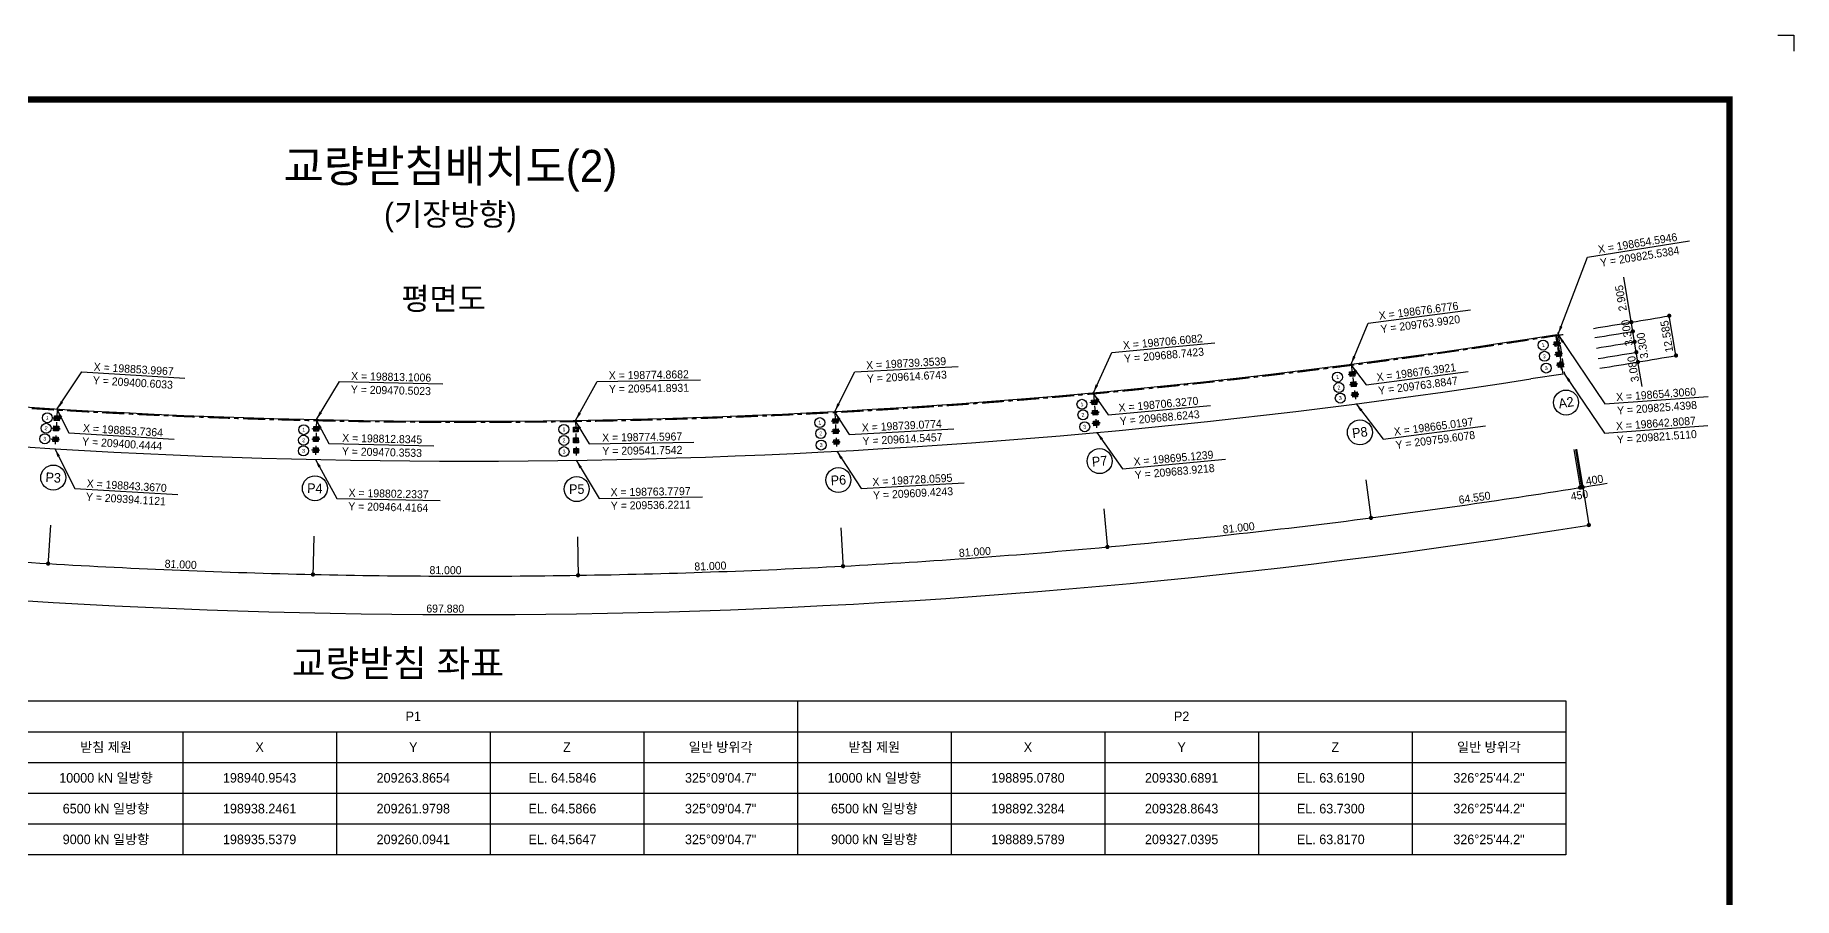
# Model space of a CAD drawing. Header units: feet. Extents: x 0 to 869311, y 0 to 616339.
# Drawn here: x 319977 to 869311, y 347079 to 616339 of the extents above; entities that cross this region are included whole.
import ezdxf
from ezdxf.enums import TextEntityAlignment as Align

# ---------------------------------------------------------------- set-up
doc = ezdxf.new("R2010")
doc.units = ezdxf.units.FT
doc.header["$LTSCALE"] = 5500
doc.header["$MEASUREMENT"] = 0
doc.linetypes.add('A-CENTR01', pattern=[2, 1.25, -0.25, 0.25, -0.25])
doc.linetypes.add('A-DASHD01', pattern=[0.75, 0.5, -0.25])
for name, color, linetype in [('CS-CNTL', 1, 'A-CENTR01'), ('CS-CONC', 4, 'CONTINUOUS'), ('CS-CONC-MAJR', 4, 'CONTINUOUS'), ('CS-DIML', 1, 'CONTINUOUS'), ('CS-DIMT', 3, 'CONTINUOUS'), ('CS-LEAL', 1, 'CONTINUOUS'), ('CS-SYMB', 3, 'CONTINUOUS'), ('CS-TABL-LIN1', 4, 'CONTINUOUS'), ('CS-TABL-LIN2', 1, 'CONTINUOUS'), ('CS-TABL-TEX2', 3, 'CONTINUOUS'), ('CX-BORD', 7, 'CONTINUOUS'), ('CX-BORD-LIN1', 4, 'CONTINUOUS'), ('CX-BORD-LIN2', 3, 'CONTINUOUS'), ('CX-BORD-TEX2', 7, 'CONTINUOUS'), ('CX-BORD-TEX3', 6, 'CONTINUOUS'), ('CX-MISC', 2, 'CONTINUOUS'), ('CZ-TEX1', 6, 'CONTINUOUS')]:
    doc.layers.add(name, color=color, linetype=linetype)
doc.styles.add('A_STANDARD', font='')
doc.styles.add('TB_TEXT', font='')
doc.styles.add('TB_WBTXT', font='')
doc.styles.add('TB_WMTXT', font='')
doc.styles.get('A_STANDARD').set_extended_font_data('Dotum')
doc.styles.get('TB_TEXT').set_extended_font_data('Dotum')
doc.styles.get('TB_WBTXT').set_extended_font_data('Dotum')
doc.styles.get('TB_WMTXT').set_extended_font_data('Dotum')

# ---------------------------------------------------------------- blocks, each defined once
blk = doc.blocks.new('CXBLKA1-KHC_C3')
at = {"layer": 'CX-BORD-LIN1', "const_width": 6.56}
blk.add_lwpolyline([(2693.6, 65.6), (82, 65.6), (82, 1883.2), (2693.6, 1883.2)], close=True, dxfattribs=at)
at = {"layer": 'CX-MISC'}
blk.add_line((2742.8, 1948.8), (2759.2, 1948.8), dxfattribs=at)
blk.add_lwpolyline([(2742.8, 1948.8), (2759.2, 1948.8), (2759.2, 1932.4)], dxfattribs=at)
at = {"layer": 'CX-BORD-LIN1', "style": 'TB_TEXT'}
for tag, height, p in [('TR_RDAT5', 11.5, (1123.7, 173.9)), ('TR_DGN5', 11.5, (1562.1, 173.9)), ('TR_CHK5', 11.5, (1693.3, 173.9)), ('TR_APP5', 11.5, (1824.5, 173.9)), ('TR_RNUM5', 9.84, (1017.4, 172.7)), ('TR_RNUM4', 9.84, (1017.4, 153)), ('TR_RDAT4', 11.5, (1123.7, 154.2)), ('TR_DGN4', 11.5, (1562.1, 154.2)), ('TR_CHK4', 11.5, (1693.3, 154.2)), ('TR_APP4', 11.5, (1824.5, 154.2)), ('TR_RNUM3', 9.84, (1017.4, 133.3)), ('TR_RDAT3', 11.5, (1123.7, 134.5)), ('TR_DGN3', 11.5, (1562.1, 134.5)), ('TR_CHK3', 11.5, (1693.3, 134.5)), ('TR_APP3', 11.5, (1824.5, 134.5)), ('TR_RNUM2', 9.84, (1017.4, 113.6)), ('TR_RDAT2', 11.5, (1123.7, 114.8)), ('TR_DGN2', 11.5, (1562.1, 114.8)), ('TR_CHK2', 11.5, (1693.3, 114.8)), ('TR_APP2', 11.5, (1824.5, 114.8)), ('TR_RNUM1', 9.84, (1017.4, 94)), ('TR_RDAT1', 11.5, (1123.7, 95.1)), ('TR_DGN1', 11.5, (1562.1, 95.1)), ('TR_CHK1', 11.5, (1693.3, 95.1)), ('TR_APP1', 11.5, (1824.5, 95.1))]:
    blk.add_attdef(tag, text='', height=height, dxfattribs=at).set_placement(p, align=Align.MIDDLE_CENTER)
for tag, p in [('TR_RCON5', (1205.1, 173.9)), ('TR_RCON4', (1205.1, 154.2)), ('TR_RCON3', (1205.1, 134.5)), ('TR_RCON2', (1205.1, 114.8)), ('TR_RCON1', (1205.1, 95.1))]:
    blk.add_attdef(tag, text='', height=11.5, dxfattribs=at).set_placement(p, align=Align.MIDDLE_LEFT)
at = {"layer": 'CX-BORD-LIN2', "style": 'TB_TEXT'}
blk.add_attdef('TD_VERSION', text='', height=9.84, rotation=90, dxfattribs=at).set_placement((2708.3, 223.1), align=Align.MIDDLE_CENTER)
at = {"layer": 'CX-BORD-TEX2', "style": 'TB_WMTXT'}
for tag, height, p in [('TB_CNAME', 16.4, (132.4, 1810.5)), ('TB_CSCOP', 13.1, (136.6, 1784.2))]:
    blk.add_attdef(tag, text='', height=height, dxfattribs=at).set_placement(p, align=Align.BOTTOM_LEFT)
at = {"layer": 'CX-BORD-TEX2', "style": 'TB_WBTXT'}
for tag, height, p in [('TB_MTITIL', 32.8, (1387.8, 1815.4)), ('TB_STITL', 23, (1387.8, 1766.2))]:
    blk.add_attdef(tag, text='', height=height, dxfattribs=at).set_placement(p, align=Align.MIDDLE_CENTER)
at = {"layer": 'CX-BORD-TEX3', "style": 'TB_TEXT'}
for tag, height, p in [('TD_LNDST', 14.8, (787.4, 169)), ('TD_DSECT', 14.8, (2068.6, 169)), ('TD_DDIST', 14.8, (2229.3, 169)), ('TD_DNAME_TOP', 14.8, (2559.1, 157.3)), ('TD_CSECT', 14.8, (2068.6, 139.4)), ('TD_CDIST', 14.8, (2229.3, 139.4)), ('TD_DNAME_MAIN', 14.8, (2559.1, 136.1)), ('TD_CCOMP', 14.8, (787.4, 110.2)), ('TD_HSCAL', 14.8, (2121.6, 110.7)), ('TD_VSCAL', 14.8, (2237.1, 110.7)), ('TD_DNAME_BOT', 9.84, (2559.1, 115.6)), ('TD_FIELD', 14.8, (672.6, 82.4)), ('TD_CSTEP', 14.8, (904.7, 82.4)), ('TD_DWGCODE', 14.8, (2171.9, 81.3)), ('TD_DWGNO', 14.8, (2559.1, 82))]:
    blk.add_attdef(tag, text='', height=height, dxfattribs=at).set_placement(p, align=Align.MIDDLE_CENTER)
for tag, height, width, p in [('TD_DCOMP', 14.8, 0.9, (787.4, 139.7)), ('TD_CNAME', 15.7, 0.78, (295.3, 90.5))]:
    blk.add_attdef(tag, text='', height=height, dxfattribs=dict(at, width=width)).set_placement(p, align=Align.MIDDLE_CENTER)

msp = doc.modelspace()

# ---------------------------------------------------------------- hatches: boundary and pattern name
at = {"layer": 'CS-SYMB'}
h = msp.add_hatch(color=3, dxfattribs=at)
h.dxf.hatch_style = 1
h.paths.add_polyline_path([(794127, 519821), (794762, 520109), (794820, 519743)])
h = msp.add_hatch(color=3, dxfattribs=at)
h.dxf.hatch_style = 1
h.paths.add_polyline_path([(794651, 516563), (795285, 516851), (795343, 516484)])
h = msp.add_hatch(color=3, dxfattribs=at)
h.dxf.hatch_style = 1
h.paths.add_polyline_path([(794801, 519864), (795883, 520035), (795863, 520159), (794781, 519988)])
h = msp.add_hatch(color=3, dxfattribs=at)
h.dxf.hatch_style = 1
h.paths.add_polyline_path([(795324, 516606), (796406, 516777), (796387, 516900), (795304, 516729)])
h = msp.add_hatch(color=3, dxfattribs=at)
h.dxf.hatch_style = 1
h.paths.add_polyline_path([(796537, 520201), (795844, 520280), (795902, 519914)])
h = msp.add_hatch(color=3, dxfattribs=at)
h.dxf.hatch_style = 1
h.paths.add_polyline_path([(797060, 516943), (796368, 517022), (796425, 516655)])
h = msp.add_hatch(color=3, dxfattribs=at)
h.dxf.hatch_style = 1
h.paths.add_polyline_path([(795174, 513304), (795808, 513592), (795866, 513226)])
h = msp.add_hatch(color=3, dxfattribs=at)
h.dxf.hatch_style = 1
h.paths.add_polyline_path([(795847, 513347), (796930, 513518), (796910, 513642), (795828, 513471)])
h = msp.add_hatch(color=3, dxfattribs=at)
h.dxf.hatch_style = 1
h.paths.add_polyline_path([(797583, 513685), (796891, 513763), (796949, 513397)])
h = msp.add_hatch(color=3, dxfattribs=at)
h.dxf.hatch_style = 1
h.paths.add_polyline_path([(730184, 510433), (730826, 510704), (730874, 510336)])
h = msp.add_hatch(color=3, dxfattribs=at)
h.dxf.hatch_style = 1
h.paths.add_polyline_path([(730601, 507214), (731242, 507485), (731291, 507117)])
h = msp.add_hatch(color=3, dxfattribs=at)
h.dxf.hatch_style = 1
h.paths.add_polyline_path([(730858, 510458), (731944, 510601), (731928, 510725), (730842, 510582)])
h = msp.add_hatch(color=3, dxfattribs=at)
h.dxf.hatch_style = 1
h.paths.add_polyline_path([(731275, 507239), (732361, 507382), (732345, 507506), (731258, 507363)])
h = msp.add_hatch(color=3, dxfattribs=at)
h.dxf.hatch_style = 1
h.paths.add_polyline_path([(732602, 510750), (731912, 510847), (731960, 510479)])
h = msp.add_hatch(color=3, dxfattribs=at)
h.dxf.hatch_style = 1
h.paths.add_polyline_path([(733019, 507531), (732329, 507628), (732377, 507260)])
h = msp.add_hatch(color=3, dxfattribs=at)
h.dxf.hatch_style = 1
h.paths.add_polyline_path([(649563, 501650), (650214, 501897), (650249, 501528)])
h = msp.add_hatch(color=3, dxfattribs=at)
h.dxf.hatch_style = 1
h.paths.add_polyline_path([(650237, 501650), (651328, 501751), (651317, 501876), (650226, 501774)])
h = msp.add_hatch(color=3, dxfattribs=at)
h.dxf.hatch_style = 1
h.paths.add_polyline_path([(651991, 501876), (651305, 501998), (651340, 501629)])
h = msp.add_hatch(color=3, dxfattribs=at)
h.dxf.hatch_style = 1
h.paths.add_polyline_path([(731020, 503977), (731662, 504248), (731710, 503881)])
h = msp.add_hatch(color=3, dxfattribs=at)
h.dxf.hatch_style = 1
h.paths.add_polyline_path([(731694, 504002), (732780, 504145), (732764, 504269), (731678, 504126)])
h = msp.add_hatch(color=3, dxfattribs=at)
h.dxf.hatch_style = 1
h.paths.add_polyline_path([(733438, 504294), (732748, 504391), (732796, 504023)])
h = msp.add_hatch(color=3, dxfattribs=at)
h.dxf.hatch_style = 1
h.paths.add_polyline_path([(325507, 496857), (326189, 497003), (326167, 496633)])
h = msp.add_hatch(color=3, dxfattribs=at)
h.dxf.hatch_style = 1
h.paths.add_polyline_path([(326174, 496756), (327268, 496692), (327276, 496817), (326182, 496881)])
h = msp.add_hatch(color=3, dxfattribs=at)
h.dxf.hatch_style = 1
h.paths.add_polyline_path([(327943, 496715), (327283, 496939), (327261, 496569)])
h = msp.add_hatch(color=3, dxfattribs=at)
h.dxf.hatch_style = 1
h.paths.add_polyline_path([(568673, 495862), (569334, 496084), (569354, 495714)])
h = msp.add_hatch(color=3, dxfattribs=at)
h.dxf.hatch_style = 1
h.paths.add_polyline_path([(569347, 495836), (570441, 495896), (570435, 496021), (569340, 495961)])
h = msp.add_hatch(color=3, dxfattribs=at)
h.dxf.hatch_style = 1
h.paths.add_polyline_path([(571109, 495995), (570428, 496143), (570448, 495773)])
h = msp.add_hatch(color=3, dxfattribs=at)
h.dxf.hatch_style = 1
h.paths.add_polyline_path([(649860, 498394), (650512, 498641), (650546, 498271)])
h = msp.add_hatch(color=3, dxfattribs=at)
h.dxf.hatch_style = 1
h.paths.add_polyline_path([(650159, 495119), (650811, 495366), (650845, 494997)])
h = msp.add_hatch(color=3, dxfattribs=at)
h.dxf.hatch_style = 1
h.paths.add_polyline_path([(650535, 498394), (651626, 498495), (651614, 498620), (650523, 498518)])
h = msp.add_hatch(color=3, dxfattribs=at)
h.dxf.hatch_style = 1
h.paths.add_polyline_path([(650834, 495119), (651925, 495221), (651913, 495346), (650822, 495244)])
h = msp.add_hatch(color=3, dxfattribs=at)
h.dxf.hatch_style = 1
h.paths.add_polyline_path([(652289, 498620), (651603, 498742), (651637, 498373)])
h = msp.add_hatch(color=3, dxfattribs=at)
h.dxf.hatch_style = 1
h.paths.add_polyline_path([(652588, 495345), (651902, 495468), (651936, 495099)])
h = msp.add_hatch(color=3, dxfattribs=at)
h.dxf.hatch_style = 1
h.paths.add_polyline_path([(325112, 490251), (325794, 490397), (325772, 490026)])
h = msp.add_hatch(color=3, dxfattribs=at)
h.dxf.hatch_style = 1
h.paths.add_polyline_path([(325316, 493652), (325997, 493798), (325975, 493428)])
h = msp.add_hatch(color=3, dxfattribs=at)
h.dxf.hatch_style = 1
h.paths.add_polyline_path([(325779, 490149), (326873, 490085), (326881, 490210), (325787, 490274)])
h = msp.add_hatch(color=3, dxfattribs=at)
h.dxf.hatch_style = 1
h.paths.add_polyline_path([(325982, 493551), (327076, 493487), (327084, 493612), (325990, 493676)])
h = msp.add_hatch(color=3, dxfattribs=at)
h.dxf.hatch_style = 1
h.paths.add_polyline_path([(327547, 490109), (326888, 490333), (326866, 489963)])
h = msp.add_hatch(color=3, dxfattribs=at)
h.dxf.hatch_style = 1
h.paths.add_polyline_path([(327751, 493510), (327091, 493734), (327069, 493364)])
h = msp.add_hatch(color=3, dxfattribs=at)
h.dxf.hatch_style = 1
h.paths.add_polyline_path([(406460, 490278), (407135, 490450), (407127, 490079)])
h = msp.add_hatch(color=3, dxfattribs=at)
h.dxf.hatch_style = 1
h.paths.add_polyline_path([(406530, 493483), (407206, 493654), (407198, 493283)])
h = msp.add_hatch(color=3, dxfattribs=at)
h.dxf.hatch_style = 1
h.paths.add_polyline_path([(407130, 490202), (408225, 490179), (408228, 490304), (407132, 490327)])
h = msp.add_hatch(color=3, dxfattribs=at)
h.dxf.hatch_style = 1
h.paths.add_polyline_path([(407200, 493406), (408296, 493383), (408299, 493508), (407203, 493531)])
h = msp.add_hatch(color=3, dxfattribs=at)
h.dxf.hatch_style = 1
h.paths.add_polyline_path([(408898, 490227), (408231, 490427), (408223, 490056)])
h = msp.add_hatch(color=3, dxfattribs=at)
h.dxf.hatch_style = 1
h.paths.add_polyline_path([(408969, 493432), (408301, 493631), (408293, 493260)])
h = msp.add_hatch(color=3, dxfattribs=at)
h.dxf.hatch_style = 1
h.paths.add_polyline_path([(568847, 492615), (569507, 492837), (569527, 492466)])
h = msp.add_hatch(color=3, dxfattribs=at)
h.dxf.hatch_style = 1
h.paths.add_polyline_path([(569023, 489313), (569684, 489535), (569704, 489164)])
h = msp.add_hatch(color=3, dxfattribs=at)
h.dxf.hatch_style = 1
h.paths.add_polyline_path([(569521, 492589), (570615, 492648), (570608, 492773), (569514, 492714)])
h = msp.add_hatch(color=3, dxfattribs=at)
h.dxf.hatch_style = 1
h.paths.add_polyline_path([(569697, 489287), (570791, 489346), (570785, 489471), (569690, 489412)])
h = msp.add_hatch(color=3, dxfattribs=at)
h.dxf.hatch_style = 1
h.paths.add_polyline_path([(571282, 492747), (570601, 492896), (570622, 492526)])
h = msp.add_hatch(color=3, dxfattribs=at)
h.dxf.hatch_style = 1
h.paths.add_polyline_path([(571459, 489445), (570778, 489594), (570798, 489224)])
h = msp.add_hatch(color=3, dxfattribs=at)
h.dxf.hatch_style = 1
h.paths.add_polyline_path([(406385, 486877), (407060, 487048), (407052, 486677)])
h = msp.add_hatch(color=3, dxfattribs=at)
h.dxf.hatch_style = 1
h.paths.add_polyline_path([(407055, 486800), (408150, 486777), (408153, 486902), (407057, 486925)])
h = msp.add_hatch(color=3, dxfattribs=at)
h.dxf.hatch_style = 1
h.paths.add_polyline_path([(408823, 486826), (408156, 487025), (408148, 486654)])

# ---------------------------------------------------------------- linework, layer by layer
at = {"layer": 'CS-CNTL', "linetype": 'A-DASHD01'}
for p, q in [((794871, 522879), (796867, 510454)), ((795628, 523528), (797707, 510581)), ((730999, 513630), (732599, 501278)), ((650505, 504745), (651638, 492341)), ((326897, 499669), (326154, 487236)), ((407813, 496360), (407539, 483908)), ((488797, 496104), (488992, 483650)), ((569732, 498900), (570397, 486463))]:
    msp.add_line(p, q, dxfattribs=at)
at = {"layer": 'CS-CNTL'}
msp.add_arc((455106, 2643980), 2148445, 263.14055, 279.171205, dxfattribs=at)
at = {"layer": 'CS-CONC'}
for q in [(795316, 522951), (787111, 509045)]:
    msp.add_line((797312, 510518), q, dxfattribs=at)
at = {"layer": 'CS-CONC-MAJR'}
for radius, end in [(2148140, 279.112533), (2160595, 278.83931)]:
    msp.add_arc((455106, 2643980), radius, 263.14055, end, dxfattribs=at)
at = {"layer": 'CS-DIML'}
for p, q in [((819030, 523885), (816211, 540836)), ((832496, 516477), (830384, 528752)), ((819572, 520629), (819030, 523885)), ((820113, 517374), (819572, 520629)), ((821891, 506686), (820113, 517374)), ((800629, 486983), (802625, 474542)), ((801074, 487055), (803069, 474614)), ((801475, 487119), (803473, 474678)), ((735669, 477576), (737287, 465081)), ((803378, 475271), (805376, 462830)), ((653812, 468540), (654958, 455993)), ((324727, 463379), (323975, 450801)), ((571672, 462597), (572344, 450015)), ((407013, 460014), (406736, 447417)), ((489367, 459753), (489564, 447155))]:
    msp.add_line(p, q, dxfattribs=at)
at = {"layer": 'CS-DIML', "const_width": 660}
for points in [[(818884, 526743, 1), (818224, 526758, 1)], [(830714, 528745, 1), (830054, 528759, 1)], [(819360, 523877, 1), (818700, 523892, 1)], [(819360, 523877, 1), (818700, 523892, 1)], [(819902, 520622, 1), (819242, 520637, 1)], [(819902, 520622, 1), (819242, 520637, 1)], [(820443, 517367, 1), (819783, 517381, 1)], [(820443, 517367, 1), (819783, 517381, 1)], [(832846, 516342, 1), (832187, 516356, 1)], [(820948, 514329, 1), (820288, 514343, 1)], [(802860, 475135, 1), (802200, 475135, 1)], [(803304, 475206, 1), (802644, 475206, 1)], [(803304, 475206, 1), (802644, 475206, 1)], [(803708, 475271, 1), (803048, 475271, 1)], [(737540, 465676, 1), (736880, 465676, 1)], [(737540, 465676, 1), (736880, 465676, 1)], [(805610, 463423, 1), (804950, 463423, 1)], [(655233, 456590, 1), (654573, 456590, 1)], [(655233, 456590, 1), (654573, 456590, 1)], [(324341, 451400, 1), (323681, 451400, 1)], [(324341, 451400, 1), (323681, 451400, 1)], [(572642, 450614, 1), (571982, 450614, 1)], [(572642, 450614, 1), (571982, 450614, 1)], [(407079, 448017, 1), (406419, 448017, 1)], [(407079, 448017, 1), (406419, 448017, 1)], [(489885, 447755, 1), (489225, 447755, 1)], [(489885, 447755, 1), (489225, 447755, 1)]]:
    msp.add_lwpolyline(points, format="xyb", close=True, dxfattribs=at)
at = {"layer": 'CS-DIML'}
for centre, radius, start, end in [((466108, 2645781), 2148140, 279.443223, 279.763245), ((466108, 2645781), 2148140, 279.123201, 279.443223), ((466108, 2645781), 2151045, 279.123201, 279.443223), ((466108, 2645781), 2154345, 279.123201, 279.443223), ((466108, 2645781), 2157645, 279.123201, 279.443223), ((466129, 2645652), 2160595, 279.123201, 279.443223), ((466129, 2645652), 2160595, 279.443223, 279.763245), ((455106, 2643980), 2196495, 277.379083, 279.325607), ((455106, 2643980), 2196495, 279.097866, 279.112534), ((455106, 2643980), 2196495, 279.112534, 279.123201), ((455106, 2643980), 2208495, 263.14055, 279.123201), ((455106, 2643980), 2196495, 275.218936, 277.379083), ((455106, 2643980), 2196495, 264.4182, 266.578347), ((455106, 2643980), 2196495, 273.058788, 275.218936), ((455106, 2643980), 2196495, 266.578347, 268.738494), ((455106, 2643980), 2196495, 270.898641, 273.058788), ((455106, 2643980), 2196495, 268.738494, 270.898641)]:
    msp.add_arc(centre, radius, start, end, dxfattribs=at)
at = {"layer": 'CS-LEAL'}
for p, q in [((804872, 547034), (836744, 552152)), ((795711, 523014), (804872, 547034)), ((736329, 526421), (768342, 530566)), ((730999, 513630), (736329, 526421)), ((795759, 522713), (810310, 501240)), ((650505, 504745), (656313, 517325)), ((656313, 517325), (688459, 520261)), ((326897, 499669), (334529, 511234)), ((334529, 511234), (366752, 509307)), ((569732, 498900), (576010, 511252)), ((576010, 511252), (608244, 512975)), ((731039, 513328), (735695, 507232)), ((735695, 507232), (767619, 511366)), ((407813, 496360), (415004, 508205)), ((415004, 508205), (447276, 507494)), ((488797, 496104), (495536, 508211)), ((495536, 508211), (527812, 508717)), ((797707, 510581), (810188, 492164)), ((650532, 504441), (655189, 497845)), ((655189, 497845), (687085, 500758)), ((732599, 501278), (741011, 490267)), ((810310, 501240), (842507, 503561)), ((326879, 499364), (330480, 492168)), ((407807, 496055), (411728, 488903)), ((488801, 495799), (492990, 488801)), ((569748, 498595), (574220, 491725)), ((741011, 490267), (773024, 494413)), ((810188, 492164), (842451, 494489)), ((330480, 492168), (363407, 490199)), ((492990, 488801), (525742, 489314)), ((574220, 491725), (606891, 493471)), ((651638, 492341), (659629, 481021)), ((326154, 487236), (332354, 474844)), ((407539, 483908), (414202, 471758)), ((411728, 488903), (444484, 488182)), ((488992, 483650), (496108, 471760)), ((570397, 486463), (577955, 474849)), ((659629, 481021), (691775, 483958)), ((332354, 474844), (364576, 472917)), ((577955, 474849), (610189, 476572)), ((414202, 471758), (446474, 471048)), ((496108, 471760), (528384, 472267))]:
    msp.add_line(p, q, dxfattribs=at)
for points in [[(795711, 523014), (797063, 525324), (795711, 523014), (796240, 525638)], [(795759, 522713), (796876, 520281), (795759, 522713), (797604, 520774)], [(730999, 513630), (732421, 515898), (730999, 513630), (731609, 516236)], [(731039, 513328), (732292, 510963), (731039, 513328), (732991, 511497)], [(650505, 504745), (652011, 506957), (650505, 504745), (651212, 507326)], [(797707, 510581), (798824, 508149), (797707, 510581), (799552, 508643)], [(326897, 499669), (328719, 501630), (326897, 499669), (327984, 502115)], [(569732, 498900), (571320, 501054), (569732, 498900), (570536, 501453)], [(650532, 504441), (651695, 502031), (650532, 504441), (652414, 502538)], [(732599, 501278), (733852, 498913), (732599, 501278), (734551, 499448)], [(326879, 499364), (327667, 496806), (326879, 499364), (328454, 497200)], [(407807, 496055), (408690, 493529), (407807, 496055), (409462, 493952)], [(407813, 496360), (409560, 498388), (407813, 496360), (408807, 498845)], [(488797, 496104), (490465, 498196), (488797, 496104), (489696, 498624)], [(488801, 495799), (489780, 493307), (488801, 495799), (490535, 493759)], [(569748, 498595), (570820, 496143), (569748, 498595), (571557, 496623)], [(651638, 492341), (652801, 489931), (651638, 492341), (653519, 490438)], [(326154, 487236), (326942, 484678), (326154, 487236), (327729, 485072)], [(407539, 483908), (408423, 481382), (407539, 483908), (409194, 481805)], [(488992, 483650), (489970, 481159), (488992, 483650), (490725, 481611)], [(570397, 486463), (571468, 484010), (570397, 486463), (572206, 484490)]]:
    msp.add_solid(points, dxfattribs=at)
at = {"layer": 'CS-SYMB', "color": 3, "linetype": 'Continuous'}
for p, q in [((794127, 519821), (794762, 520109)), ((794651, 516563), (795285, 516851)), ((794820, 519743), (794762, 520109)), ((795343, 516484), (795285, 516851)), ((795902, 519914), (795844, 520280)), ((796537, 520201), (795844, 520280)), ((796425, 516655), (796368, 517022)), ((797060, 516943), (796368, 517022)), ((795174, 513304), (795808, 513592)), ((795866, 513226), (795808, 513592)), ((796949, 513397), (796891, 513763)), ((797583, 513685), (796891, 513763)), ((730184, 510433), (730826, 510704)), ((730601, 507214), (731242, 507485)), ((730874, 510336), (730826, 510704)), ((731291, 507117), (731242, 507485)), ((731960, 510479), (731912, 510847)), ((732602, 510750), (731912, 510847)), ((732377, 507260), (732329, 507628)), ((733019, 507531), (732329, 507628)), ((649563, 501650), (650214, 501897)), ((650249, 501528), (650214, 501897)), ((651340, 501629), (651305, 501998)), ((651991, 501876), (651305, 501998)), ((731020, 503977), (731662, 504248)), ((731710, 503881), (731662, 504248)), ((732796, 504023), (732748, 504391)), ((733438, 504294), (732748, 504391)), ((325507, 496857), (326189, 497003)), ((326167, 496633), (326189, 497003)), ((327261, 496569), (327283, 496939)), ((327943, 496715), (327283, 496939)), ((568673, 495862), (569334, 496084)), ((569354, 495714), (569334, 496084)), ((570448, 495773), (570428, 496143)), ((571109, 495995), (570428, 496143)), ((649860, 498394), (650512, 498641)), ((650159, 495119), (650811, 495366)), ((650546, 498271), (650512, 498641)), ((650845, 494997), (650811, 495366)), ((651637, 498373), (651603, 498742)), ((652289, 498620), (651603, 498742)), ((651936, 495099), (651902, 495468)), ((652588, 495345), (651902, 495468)), ((325112, 490251), (325794, 490397)), ((325316, 493652), (325997, 493798)), ((325772, 490026), (325794, 490397)), ((325975, 493428), (325997, 493798)), ((326866, 489963), (326888, 490333)), ((327547, 490109), (326888, 490333)), ((327069, 493364), (327091, 493734)), ((327751, 493510), (327091, 493734)), ((406460, 490278), (407135, 490450)), ((406530, 493483), (407206, 493654)), ((407127, 490079), (407135, 490450)), ((407198, 493283), (407206, 493654)), ((408223, 490056), (408231, 490427)), ((408898, 490227), (408231, 490427)), ((408293, 493260), (408301, 493631)), ((408969, 493432), (408301, 493631)), ((568847, 492615), (569507, 492837)), ((569023, 489313), (569684, 489535)), ((569527, 492466), (569507, 492837)), ((569704, 489164), (569684, 489535)), ((570622, 492526), (570601, 492896)), ((571282, 492747), (570601, 492896)), ((570798, 489224), (570778, 489594)), ((571459, 489445), (570778, 489594)), ((406385, 486877), (407060, 487048)), ((407052, 486677), (407060, 487048)), ((408148, 486654), (408156, 487025)), ((408823, 486826), (408156, 487025))]:
    msp.add_line(p, q, dxfattribs=at)
at = {"layer": 'CS-SYMB', "color": 3}
for p, q in [((794820, 519743), (794127, 519821)), ((795343, 516484), (794651, 516563)), ((795902, 519914), (796537, 520201)), ((796425, 516655), (797060, 516943)), ((795866, 513226), (795174, 513304)), ((796949, 513397), (797583, 513685)), ((730874, 510336), (730184, 510433)), ((731291, 507117), (730601, 507214)), ((731960, 510479), (732602, 510750)), ((732377, 507260), (733019, 507531)), ((650249, 501528), (649563, 501650)), ((651340, 501629), (651991, 501876)), ((731710, 503881), (731020, 503977)), ((732796, 504023), (733438, 504294)), ((326167, 496633), (325507, 496857)), ((327261, 496569), (327943, 496715)), ((569354, 495714), (568673, 495862)), ((570448, 495773), (571109, 495995)), ((650546, 498271), (649860, 498394)), ((650845, 494997), (650159, 495119)), ((651637, 498373), (652289, 498620)), ((651936, 495099), (652588, 495345)), ((325772, 490026), (325112, 490251)), ((325975, 493428), (325316, 493652)), ((326866, 489963), (327547, 490109)), ((327069, 493364), (327751, 493510)), ((407127, 490079), (406460, 490278)), ((407198, 493283), (406530, 493483)), ((408223, 490056), (408898, 490227)), ((408293, 493260), (408969, 493432)), ((569527, 492466), (568847, 492615)), ((569704, 489164), (569023, 489313)), ((570622, 492526), (571282, 492747)), ((570798, 489224), (571459, 489445)), ((407052, 486677), (406385, 486877)), ((408148, 486654), (408823, 486826))]:
    msp.add_line(p, q, dxfattribs=at)
at = {"layer": 'CS-SYMB', "color": 3, "linetype": 'Continuous'}
for points in [[(794482, 520629), (795950, 520861), (796182, 519393), (794714, 519162)], [(794801, 519864), (795883, 520035), (795863, 520159), (794781, 519988)], [(795006, 517371), (796473, 517603), (796705, 516135), (795237, 515903)], [(795324, 516606), (796406, 516777), (796387, 516900), (795304, 516729)], [(730560, 511231), (732033, 511425), (732226, 509952), (730753, 509758)], [(795529, 514113), (796996, 514344), (797228, 512877), (795761, 512645)], [(795847, 513347), (796930, 513518), (796910, 513642), (795828, 513471)], [(730858, 510458), (731944, 510601), (731928, 510725), (730842, 510582)], [(730977, 508012), (732450, 508206), (732643, 506732), (731170, 506539)], [(731275, 507239), (732361, 507382), (732345, 507506), (731258, 507363)], [(649968, 502434), (651448, 502571), (651585, 501092), (650106, 500954)], [(650237, 501650), (651328, 501751), (651317, 501876), (650226, 501774)], [(731396, 504776), (732869, 504969), (733062, 503496), (731589, 503302)], [(731694, 504002), (732780, 504145), (732764, 504269), (731678, 504126)], [(326027, 497571), (327510, 497485), (327423, 496001), (325940, 496088)], [(326174, 496756), (327268, 496692), (327276, 496817), (326182, 496881)], [(569109, 496630), (570592, 496710), (570673, 495227), (569189, 495146)], [(569347, 495836), (570441, 495896), (570435, 496021), (569340, 495961)], [(650266, 499178), (651745, 499315), (651883, 497836), (650404, 497698)], [(650535, 498394), (651626, 498495), (651614, 498620), (650523, 498518)], [(650565, 495903), (652044, 496041), (652182, 494562), (650703, 494424)], [(650834, 495119), (651925, 495221), (651913, 495346), (650822, 495244)], [(325632, 490965), (327115, 490878), (327028, 489395), (325545, 489481)], [(325835, 494366), (327318, 494280), (327231, 492796), (325748, 492883)], [(325779, 490149), (326873, 490085), (326881, 490210), (325787, 490274)], [(325982, 493551), (327076, 493487), (327084, 493612), (325990, 493676)], [(406952, 491011), (408437, 490980), (408406, 489495), (406921, 489526)], [(407022, 494215), (408508, 494184), (408477, 492699), (406991, 492730)], [(407130, 490202), (408225, 490179), (408228, 490304), (407132, 490327)], [(407200, 493406), (408296, 493383), (408299, 493508), (407203, 493531)], [(488087, 493939), (489572, 493964), (489597, 492478), (488112, 492454)], [(488139, 490607), (489625, 490632), (489650, 489147), (488164, 489122)], [(569282, 493383), (570766, 493463), (570846, 491980), (569363, 491899)], [(569459, 490081), (570942, 490161), (571023, 488678), (569539, 488597)], [(569521, 492589), (570615, 492648), (570608, 492773), (569514, 492714)], [(569697, 489287), (570791, 489346), (570785, 489471), (569690, 489412)], [(406877, 487609), (408362, 487578), (408331, 486093), (406846, 486124)], [(407055, 486800), (408150, 486777), (408153, 486902), (407057, 486925)], [(488190, 487314), (489675, 487339), (489700, 485854), (488215, 485829)]]:
    msp.add_lwpolyline(points, close=True, dxfattribs=at)
at = {"layer": 'CS-SYMB'}
for centre, radius in [((790987, 519605), 1560), ((791428, 516113), 1560), ((726757, 509611), 1560), ((791964, 512450), 1560), ((727199, 506341), 1560), ((798175, 501680), 3900), ((646951, 501121), 1560), ((727641, 503071), 1560), ((323380, 493639), 1560), ((323774, 496916), 1560), ((403871, 493201), 1560), ((485129, 493308), 1560), ((565057, 495398), 1560), ((647269, 497836), 1560), ((647805, 494117), 1560), ((733755, 492353), 3900), ((322986, 490363), 1560), ((403817, 489901), 1560), ((485148, 489849), 1560), ((565353, 492003), 1560), ((565497, 488406), 1560), ((403763, 486601), 1560), ((485176, 486352), 1560), ((652456, 483379), 3900), ((325617, 478252), 3900), ((407341, 474910), 3900), ((489133, 474651), 3900), ((570877, 477475), 3900)]:
    msp.add_circle(centre, radius, dxfattribs=at)
at = {"layer": 'CS-SYMB', "color": 3}
for centre, radius in [((795332, 520011), 691), ((795332, 520011), 416), ((795855, 516753), 691), ((795855, 516753), 416), ((731393, 510591), 691), ((731393, 510591), 416), ((796379, 513495), 691), ((796379, 513495), 416), ((731810, 507372), 691), ((731810, 507372), 416), ((650777, 501763), 691), ((650777, 501763), 416), ((732229, 504136), 691), ((732229, 504136), 416), ((326725, 496786), 691), ((326725, 496786), 416), ((569891, 495928), 691), ((569891, 495928), 416), ((651074, 498507), 691), ((651074, 498507), 416), ((651373, 495232), 691), ((651373, 495232), 416), ((326330, 490180), 691), ((326533, 493581), 691), ((326330, 490180), 416), ((326533, 493581), 416), ((407679, 490253), 691), ((407749, 493457), 691), ((407679, 490253), 416), ((407749, 493457), 416), ((488842, 493209), 691), ((488894, 489877), 691), ((488842, 493209), 416), ((488894, 489877), 416), ((570064, 492681), 691), ((570241, 489379), 691), ((570064, 492681), 416), ((570241, 489379), 416), ((407604, 486851), 691), ((407604, 486851), 416), ((488945, 486584), 691), ((488945, 486584), 416)]:
    msp.add_circle(centre, radius, dxfattribs=at)
at = {"layer": 'CS-TABL-LIN1'}
msp.add_lwpolyline([(68484, 408517), (798084, 408517), (798084, 360517), (68484, 360517)], close=True, dxfattribs=at)
at = {"layer": 'CS-TABL-LIN2'}
for p, q in [((558084, 408517), (558084, 360517)), ((84084, 398917), (798084, 398917)), ((366084, 398917), (366084, 360517)), ((414084, 398917), (414084, 360517)), ((462084, 398917), (462084, 360517)), ((510084, 398917), (510084, 360517)), ((606084, 398917), (606084, 360517)), ((654084, 398917), (654084, 360517)), ((702084, 398917), (702084, 360517)), ((750084, 398917), (750084, 360517)), ((68484, 389317), (798084, 389317)), ((68484, 379717), (798084, 379717)), ((68484, 370117), (798084, 370117))]:
    msp.add_line(p, q, dxfattribs=at)

# ---------------------------------------------------------------- block references
at = {"layer": 'CX-BORD', "linetype": 'ByBlock'}
ref = msp.add_blockref('CXBLKA1-KHC_C3', (25000, 20000), dxfattribs=dict(at, xscale=306, yscale=306, zscale=306))
ref.add_attrib('TB_MTITIL', '교량받침배치도(2)', dxfattribs={"layer": 'CX-BORD-TEX2', "height": 10039.4, "style": 'TB_WBTXT'}).set_placement((449665, 575505), align=Align.MIDDLE_CENTER)
ref.add_attrib('TB_STITL', '(기장방향)', dxfattribs={"layer": 'CX-BORD-TEX2', "height": 7027.6, "style": 'TB_WBTXT'}).set_placement((449665, 560446), align=Align.MIDDLE_CENTER)

# ---------------------------------------------------------------- texts
at = {"layer": 'CS-DIMT', "style": 'A_STANDARD'}
for s, rotation, p in [('2.905', 99.1232, (816533, 534456)), ('3.300', 99.1232, (818456, 523639)), ('3.300', 99.1232, (823259, 519623)), ('12.585', 99.44322, (830847, 522513)), ('3.080', 99.1232, (820354, 512326)), ('400', 369.11787, (807258, 476323)), ('64.550', 368.23847, (769764, 470746)), ('450', 369.1052, (802524, 471527)), ('81.000', 366.29901, (696033, 461341)), ('81.000', 364.13886, (613593, 453811)), ('81.000', 357.65842, (365389, 449918)), ('81.000', 359.81857, (448153, 448095)), ('81.000', 361.97872, (530926, 449394)), ('697.880', 359.8175, (448073, 436096))]:
    msp.add_text(s, height=2500, rotation=rotation, dxfattribs=at).set_placement(p, align=Align.CENTER)
at = {"layer": 'CS-LEAL', "color": 3, "style": 'A_STANDARD'}
for s, p in [('X = 198654.5946', (820713, 550186)), ('Y = 209825.5384', (821379, 546039))]:
    msp.add_text(s, height=2500, rotation=9.1232, dxfattribs=at).set_placement(p, align=Align.CENTER)
at = {"layer": 'CS-SYMB', "style": 'A_STANDARD'}
for s, height, rotation, p in [('X = 198676.6776', 2500, 7.37908, (752258, 529088)), ('Y = 209763.9920', 2500, 7.37908, (752798, 524923)), ('X = 198706.6082', 2500, 5.21894, (672331, 519391)), ('Y = 209688.7423', 2500, 5.21894, (672713, 515208)), ('1', 1200, 8.77787, (791078, 519012)), ('2', 1200, 8.77791, (791519, 515520)), ('X = 198853.9967', 2500, 356.57835, (350676, 510870)), ('X = 198813.1006', 2500, 358.73849, (431153, 508449)), ('X = 198774.8682', 2500, 0.89864, (511664, 509064)), ('X = 198739.3539', 2500, 3.05879, (592095, 512713)), ('Y = 209614.6743', 2500, 3.05879, (592319, 508519)), ('X = 198676.3921', 2500, 7.37908, (751535, 509889)), ('3', 1200, 8.77795, (792055, 511857)), ('Y = 209400.6033', 2500, 356.57835, (350426, 506677)), ('Y = 209470.5023', 2500, 358.73849, (431061, 504250)), ('Y = 209541.8931', 2500, 0.89864, (511730, 504864)), ('1', 1200, 7.6991, (726837, 509017)), ('2', 1200, 7.6991, (727279, 505747)), ('Y = 209763.8847', 2500, 7.37908, (752075, 505723)), ('X = 198654.3060', 2500, 4.1232, (826365, 502999)), ('1', 1200, 5.53896, (647009, 500524)), ('X = 198706.3270', 2500, 5.21894, (670958, 499888)), ('3', 1200, 7.6991, (727721, 502476)), ('A2', 3000, 9.09811, (798412, 500199)), ('Y = 209825.4398', 2500, 4.1232, (826667, 498809)), ('1', 1200, 353.14055, (323703, 496320)), ('X = 198853.7364', 2500, 356.57835, (347332, 491761)), ('1', 1200, 3.37881, (565093, 494799)), ('X = 198739.0774', 2500, 3.05879, (590742, 493209)), ('2', 1200, 5.53896, (647327, 497239)), ('3', 1200, 5.53896, (647863, 493520)), ('Y = 209688.6243', 2500, 5.21894, (671340, 495705)), ('X = 198665.0197', 2500, 7.37908, (756940, 492935)), ('X = 198642.8087', 2500, 4.1232, (826310, 493927)), ('3', 1200, 353.14055, (322914, 489767)), ('2', 1200, 353.14055, (323309, 493044)), ('Y = 209400.4444', 2500, 356.57835, (347081, 487569)), ('2', 1200, 359.05852, (403807, 489301)), ('1', 1200, 359.05852, (403861, 492601)), ('X = 198812.8345', 2500, 358.73849, (428361, 489137)), ('2', 1200, 1.21866, (485161, 489249)), ('1', 1200, 1.21866, (485141, 492708)), ('X = 198774.5967', 2500, 0.89864, (509595, 489661)), ('2', 1200, 3.37881, (565388, 491404)), ('3', 1200, 3.37881, (565532, 487807)), ('Y = 209614.5457', 2500, 3.05879, (590966, 489015)), ('P8', 3000, 7.37908, (733948, 490865)), ('Y = 209759.6078', 2500, 7.37908, (757480, 488770)), ('Y = 209821.5110', 2500, 4.1232, (826612, 489738)), ('3', 1200, 359.05852, (403753, 486002)), ('Y = 209470.3533', 2500, 358.73849, (428268, 484938)), ('3', 1200, 1.21866, (485188, 485752)), ('Y = 209541.7542', 2500, 0.89864, (509660, 485462)), ('P7', 3000, 5.21894, (652593, 481885)), ('X = 198695.1239', 2500, 5.21894, (675647, 483087)), ('P3', 3000, 356.57835, (325527, 476755)), ('P6', 3000, 3.05879, (570957, 475978)), ('X = 198728.0595', 2500, 3.05879, (594040, 476310)), ('Y = 209683.9218', 2500, 5.21894, (676029, 478904)), ('Y = 209394.1121', 2500, 356.57835, (348250, 470287)), ('X = 198843.3670', 2500, 356.57835, (348501, 474480)), ('P4', 3000, 358.73849, (407308, 473411)), ('X = 198802.2337', 2500, 358.73849, (430351, 472003)), ('P5', 3000, 0.89864, (489157, 473151)), ('X = 198763.7797', 2500, 0.89864, (512236, 472613)), ('Y = 209609.4243', 2500, 3.05879, (594264, 472116)), ('Y = 209464.4164', 2500, 358.73849, (430258, 467804)), ('Y = 209536.2211', 2500, 0.89864, (512302, 468414))]:
    msp.add_text(s, height=height, rotation=rotation, dxfattribs=at).set_placement(p, align=Align.CENTER)
at = {"layer": 'CS-TABL-TEX2', "style": 'A_STANDARD'}
for s, p in [('P1', (438084, 403717)), ('P2', (678084, 403717)), ('받침 제원', (342084, 394117)), ('X', (390084, 394117)), ('Y', (438084, 394117)), ('Z', (486084, 394117)), ('일반 방위각', (534084, 394117)), ('받침 제원', (582084, 394117)), ('X', (630084, 394117)), ('Y', (678084, 394117)), ('Z', (726084, 394117)), ('일반 방위각', (774084, 394117)), ('10000 kN 일방향', (342084, 384517)), ('198940.9543', (390084, 384517)), ('209263.8654', (438084, 384517)), ('325%%d09\'04.7"', (534084, 384517)), ('10000 kN 일방향', (582084, 384517)), ('198895.0780', (630084, 384517)), ('209330.6891', (678084, 384517)), ('326%%d25\'44.2"', (774084, 384517)), ('6500 kN 일방향', (342084, 374917)), ('198938.2461', (390084, 374917)), ('209261.9798', (438084, 374917)), ('325%%d09\'04.7"', (534084, 374917)), ('6500 kN 일방향', (582084, 374917)), ('198892.3284', (630084, 374917)), ('209328.8643', (678084, 374917)), ('326%%d25\'44.2"', (774084, 374917)), ('9000 kN 일방향', (342084, 365317)), ('198935.5379', (390084, 365317)), ('209260.0941', (438084, 365317)), ('325%%d09\'04.7"', (534084, 365317)), ('9000 kN 일방향', (582084, 365317)), ('198889.5789', (630084, 365317)), ('209327.0395', (678084, 365317)), ('326%%d25\'44.2"', (774084, 365317))]:
    msp.add_text(s, height=3000, dxfattribs=at).set_placement(p, align=Align.MIDDLE_CENTER)
at = {"layer": 'CS-TABL-TEX2', "linetype": 'ByBlock', "style": 'A_STANDARD'}
for s, p in [('EL. 64.5846', (474096, 383017)), ('EL. 63.6190', (714096, 383017)), ('EL. 64.5866', (474096, 373417)), ('EL. 63.7300', (714096, 373417)), ('EL. 64.5647', (474096, 363817)), ('EL. 63.8170', (714096, 363817))]:
    msp.add_text(s, height=3000, dxfattribs=at).set_placement(p)
at = {"layer": 'CZ-TEX1', "style": 'A_STANDARD'}
for s, height, p in [('평면도', 7000, (447549, 530621)), ('교량받침 좌표', 8400, (433284, 416138))]:
    msp.add_text(s, height=height, dxfattribs=at).set_placement(p, align=Align.CENTER)

doc.saveas('drawing.dxf')
